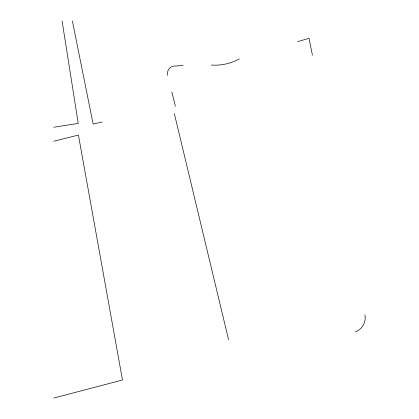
<?xml version="1.0" encoding="UTF-8"?>
<svg xmlns="http://www.w3.org/2000/svg" width="419" height="419" viewBox="0 0 419 419"><rect width="100%" height="100%" fill="white"/><g stroke="black" fill="none" stroke-linecap="round" stroke-linejoin="round"><path stroke-width="0.63" d="M297.637 41.654L309.002 38.291L312.417 55.198M53.789 398.05L122.474 380.007L78.416 135.054L53.789 141.24M102.116 122.055L93.118 124.008L72.377 20.95M53.789 127.25L78.243 123.396L62.085 20.95M183.155 65.196L176.326 66.055A7.558 7.558 0 0 0 167.647 75.336M171.827 92.007L175.383 106.185M174.304 113.429L228.554 339.62M239.338 58.896A50.448 50.448 0 0 1 211.344 65.055M364.923 314.826A15 15 0 0 1 355.364 331.885"/></g></svg>
